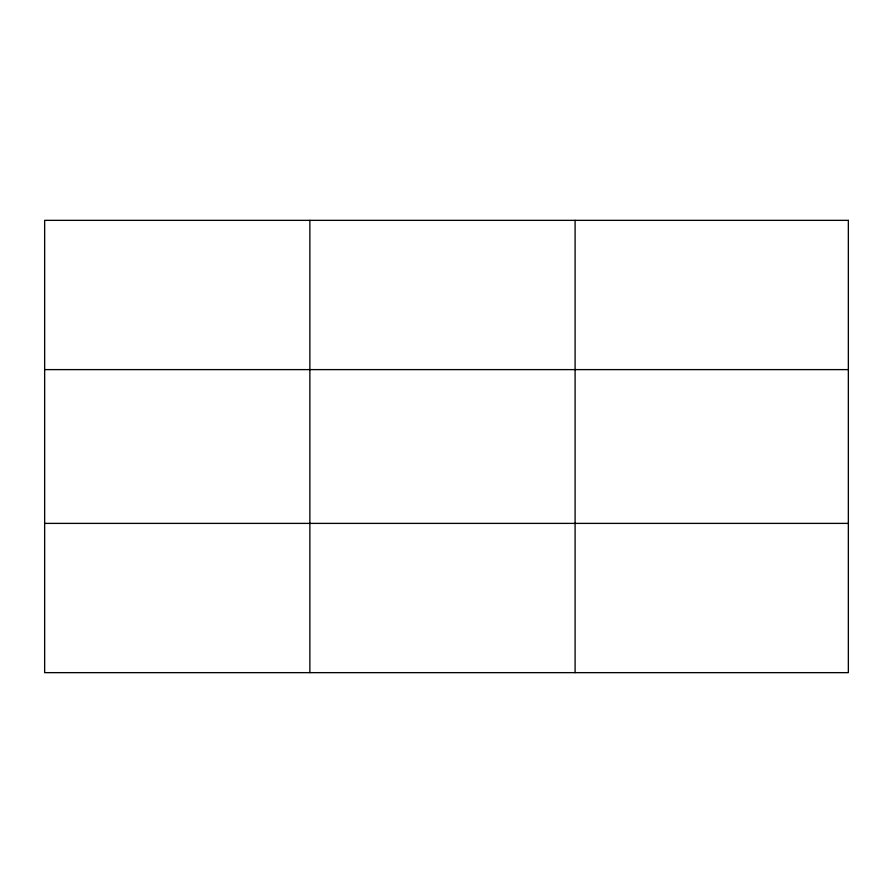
<?xml version="1.0" encoding="UTF-8"?>
<svg xmlns="http://www.w3.org/2000/svg" width="893" height="893" viewBox="0 0 893 893"><rect width="100%" height="100%" fill="white"/><g stroke="black" fill="none" stroke-linecap="round" stroke-linejoin="round"><path stroke-width="1.34" d="M309.871 220.348L309.871 672.652M575.092 220.348L575.092 672.652M44.65 369.613L848.35 369.613M44.65 523.387L848.35 523.387M848.35 220.348L848.35 672.652L44.65 672.652L44.65 220.348L848.35 220.348"/></g></svg>
